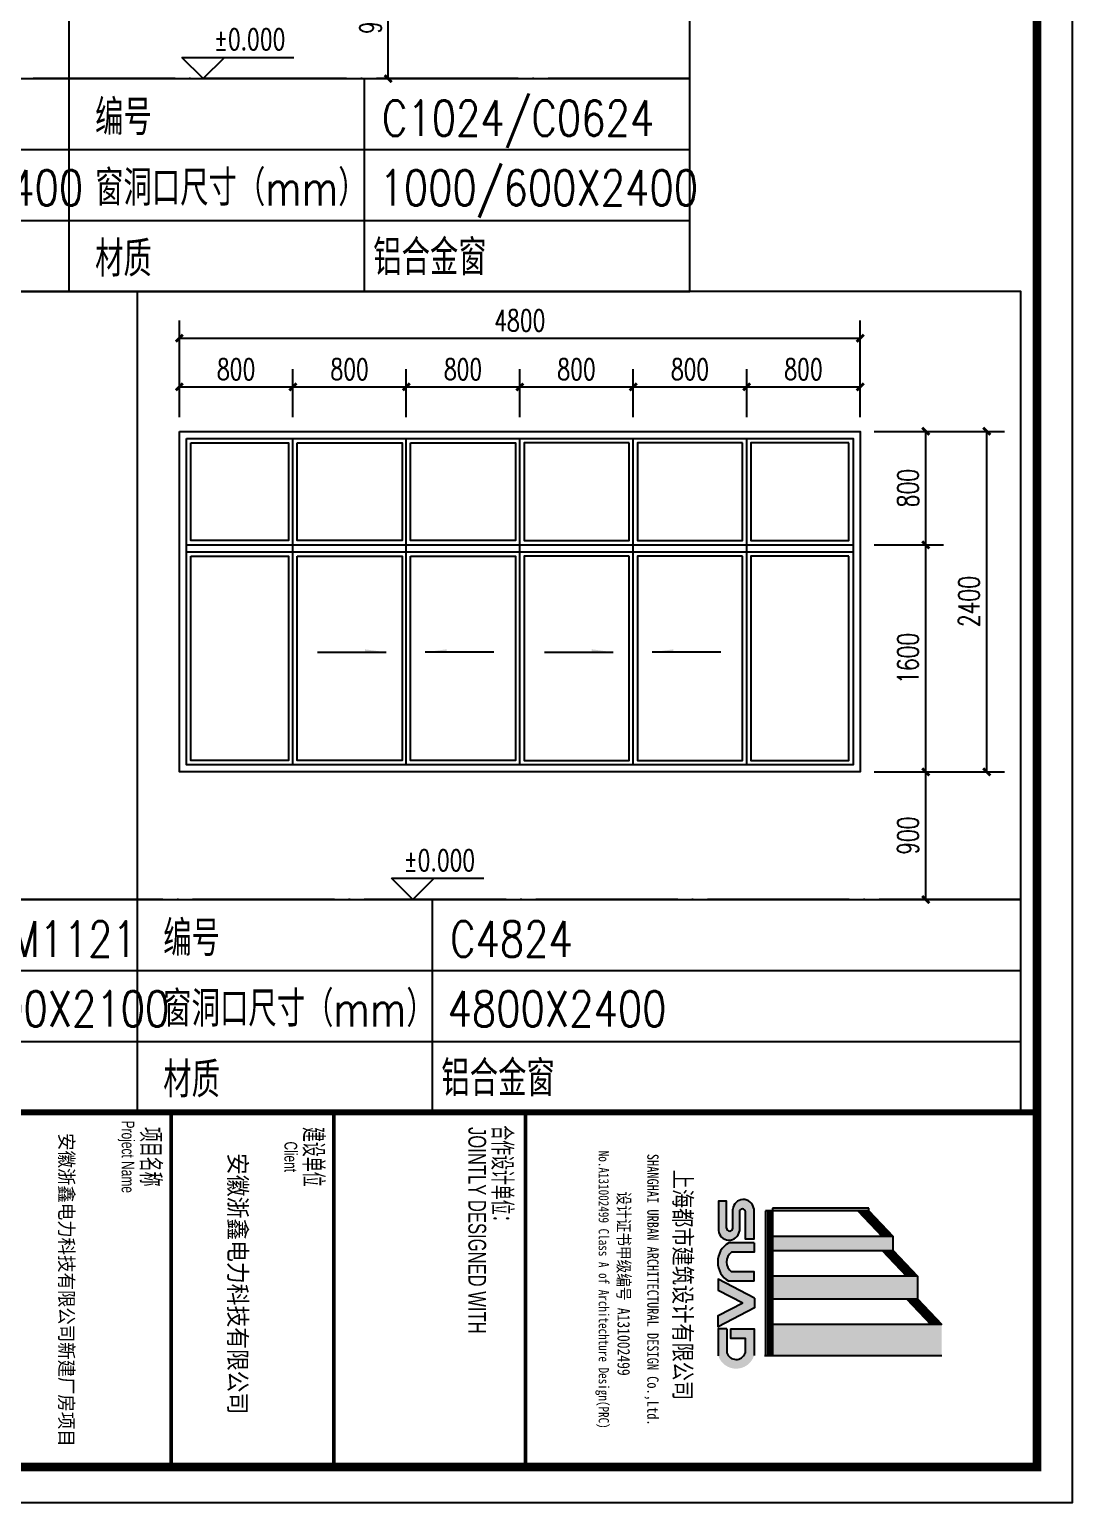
# Model space of a CAD drawing. Extents: x -356470 to -314470, y -791267 to -625262.
# Drawn here: x -341477 to -326770, y -791267 to -770502 of the extents above; entities that cross this region are included whole.
import ezdxf
from ezdxf.enums import TextEntityAlignment as Align

# ---------------------------------------------------------------- set-up
doc = ezdxf.new("R2010")
doc.units = 0
doc.header["$LTSCALE"] = 1000
doc.header["$MEASUREMENT"] = 0
doc.linetypes.add('DOTE', pattern=[2.4200000000000004, 2, -0.2, 0.02, -0.2])
for name, color, linetype in [('A-Dim1(尺寸标注)', 1, 'Continuous'), ('A-Elv(建筑标高)', 3, 'Continuous'), ('A-Hz(图名)', 7, 'Continuous'), ('C-sheet(通用-图框)', 11, 'Continuous'), ('DIM_SYMB', 3, 'Continuous'), ('DOTE', 1, 'Continuous'), ('PUB_TEXT', 7, 'Continuous'), ('TK', 151, 'Continuous'), ('WINDOW', 4, 'Continuous')]:
    doc.layers.add(name, color=color, linetype=linetype)
doc.styles.add('_TCH_DIM', font='SIMPLEX', dxfattribs={"bigfont": 'GBCBIG'})
doc.styles.add('_TCH_DIM_T3', font='SIMPLEX', dxfattribs={"width": 0.7058823529411765, "bigfont": 'GBCBIG'})
doc.styles.add('HZTXT', font='txt.shx', dxfattribs={"width": 0.8, "bigfont": 'hztxt.shx'})
doc.styles.add('T&D', font='haiwenrs.shx', dxfattribs={"width": 0.7, "bigfont": 'hztxt.shx'})
doc.styles.add('TITLE', font='simhei.ttf', dxfattribs={"width": 0.7})
doc.dimstyles.new('_TCH_ARCH&&50', dxfattribs={"dimtxt": 148.75, "dimasz": 50, "dimexe": 125, "dimexo": 150, "dimgap": 50, "dimtad": 1, "dimdec": 0, "dimzin": 0, "dimdsep": 46, "dimtxsty": '_TCH_DIM_T3', "dimblk": 'ARCHTICK', "dimcen": 0.09, "dimclrt": 7, "dimazin": 2, "dimtfac": 1, "dimtdec": 0, "dimtix": 1, "dimtmove": 2, "dimatfit": 3, "dimfxl": 0, "dimtolj": 1, "dimtzin": 0, "dimarcsym": 0})

# ---------------------------------------------------------------- blocks, each defined once
blk = doc.blocks.new('_ArchTick')
at = {"color": 0, "linetype": 'ByBlock', "const_width": 0.4}
blk.add_lwpolyline([(-0.5, -0.5), (0.5, 0.5)], dxfattribs=at)
blk = doc.blocks.new('*D510')
at = {"layer": 'A-Dim1(尺寸标注)', "color": 0, "lineweight": -2}
for p, q in [((8889.805658234052, 2399.999997514369), (9377.5000030034, 2399.999997514369)), ((9252.5000030034, 1499.999998214258), (9252.5000030034, 2399.999997514369)), ((8889.805658234052, 1499.999998214258), (9377.5000030034, 1499.999998214258))]:
    blk.add_line(p, q, dxfattribs=at)
at = {"layer": 'Defpoints', "color": 0}
for p in [(8739.805658234052, 2399.999997514369), (9252.5000030034, 2399.999997514369), (8739.805658234052, 1499.999998214258)]:
    blk.add_point(p, dxfattribs=at)
at = {"layer": 'A-Dim1(尺寸标注)', "color": 0, "lineweight": -2, "xscale": 50, "yscale": 50, "zscale": 50}
for p, rotation in [((9252.5000030034, 2399.999997514369), 90), ((9252.5000030034, 1499.999998214258), 270)]:
    blk.add_blockref('_ArchTick', p, dxfattribs=dict(at, rotation=rotation))
at = {"layer": 'A-Dim1(尺寸标注)', "color": 7, "insert": (9128.1250030034, 1949.999997864315), "char_height": 148.75, "attachment_point": 5, "rotation": 90, "style": '_TCH_DIM_T3'}
blk.add_mtext('\\A1;900', dxfattribs=at)
blk = doc.blocks.new('*D521')
at = {"layer": 'A-Dim1(尺寸标注)', "color": 0, "lineweight": -2}
for p, q in [((7564.491612229533, 2772.524152438971), (8052.185956998881, 2772.524152438971)), ((7927.18595699888, 1872.52415313886), (7927.185956998881, 2772.524152438971)), ((7564.491612229533, 1872.52415313886), (8052.18595699888, 1872.52415313886))]:
    blk.add_line(p, q, dxfattribs=at)
at = {"layer": 'Defpoints', "color": 0}
for p in [(7414.491612229533, 2772.524152438971), (7927.185956998881, 2772.524152438971), (7414.491612229533, 1872.52415313886)]:
    blk.add_point(p, dxfattribs=at)
at = {"layer": 'A-Dim1(尺寸标注)', "color": 0, "lineweight": -2, "xscale": 50, "yscale": 50, "zscale": 50}
for p, rotation in [((7927.185956998881, 2772.524152438971), 90), ((7927.18595699888, 1872.52415313886), 270)]:
    blk.add_blockref('_ArchTick', p, dxfattribs=dict(at, rotation=rotation))
at = {"layer": 'A-Dim1(尺寸标注)', "color": 7, "insert": (7802.81095699888, 2322.524152788917), "char_height": 148.75, "attachment_point": 5, "rotation": 90, "style": '_TCH_DIM_T3'}
blk.add_mtext('\\A1;900', dxfattribs=at)
blk = doc.blocks.new('*D522')
at = {"layer": 'A-Dim1(尺寸标注)', "color": 0, "lineweight": -2}
for p, q in [((7564.491612229533, 4372.524152438971), (8052.185956998881, 4372.524152438971)), ((7927.185956998881, 2772.524152438971), (7927.185956998881, 4372.524152438971)), ((7564.491612229533, 2772.524152438971), (8052.185956998881, 2772.524152438971))]:
    blk.add_line(p, q, dxfattribs=at)
at = {"layer": 'Defpoints', "color": 0}
for p in [(7414.491612229533, 4372.524152438971), (7927.185956998881, 4372.524152438971), (7414.491612229533, 2772.524152438971)]:
    blk.add_point(p, dxfattribs=at)
at = {"layer": 'A-Dim1(尺寸标注)', "color": 0, "lineweight": -2, "xscale": 50, "yscale": 50, "zscale": 50}
for p, rotation in [((7927.185956998881, 4372.524152438971), 90), ((7927.185956998881, 2772.524152438971), 270)]:
    blk.add_blockref('_ArchTick', p, dxfattribs=dict(at, rotation=rotation))
at = {"layer": 'A-Dim1(尺寸标注)', "color": 7, "insert": (7802.81095699888, 3572.524152438973), "char_height": 148.75, "attachment_point": 5, "rotation": 90, "style": '_TCH_DIM_T3'}
blk.add_mtext('\\A1;1600', dxfattribs=at)
blk = doc.blocks.new('*D523')
at = {"layer": 'A-Dim1(尺寸标注)', "color": 0, "lineweight": -2}
for p, q in [((7564.491612229533, 5172.524152438971), (8052.185956998881, 5172.524152438971)), ((7927.185956998881, 4372.524152438971), (7927.185956998881, 5172.524152438971)), ((7564.491612229533, 4372.524152438971), (8052.185956998881, 4372.524152438971))]:
    blk.add_line(p, q, dxfattribs=at)
at = {"layer": 'Defpoints', "color": 0}
for p in [(7414.491612229533, 5172.524152438971), (7927.185956998881, 5172.524152438971), (7414.491612229533, 4372.524152438971)]:
    blk.add_point(p, dxfattribs=at)
at = {"layer": 'A-Dim1(尺寸标注)', "color": 0, "lineweight": -2, "xscale": 50, "yscale": 50, "zscale": 50}
for p, rotation in [((7927.185956998881, 5172.524152438971), 90), ((7927.185956998881, 4372.524152438971), 270)]:
    blk.add_blockref('_ArchTick', p, dxfattribs=dict(at, rotation=rotation))
at = {"layer": 'A-Dim1(尺寸标注)', "color": 7, "insert": (7802.81095699888, 4772.524152438972), "char_height": 148.75, "attachment_point": 5, "rotation": 90, "style": '_TCH_DIM_T3'}
blk.add_mtext('\\A1;800', dxfattribs=at)
blk = doc.blocks.new('*D524')
at = {"layer": 'A-Dim1(尺寸标注)', "color": 0, "lineweight": -2}
for p, q in [((7958.338784614207, 5172.524152438971), (8482.185956998883, 5172.524152438971)), ((8357.185956998881, 2772.524152438971), (8357.185956998883, 5172.524152438971)), ((7958.338784614207, 2772.524152438971), (8482.185956998881, 2772.524152438971))]:
    blk.add_line(p, q, dxfattribs=at)
at = {"layer": 'Defpoints', "color": 0}
for p in [(7808.338784614207, 5172.524152438971), (8357.185956998883, 5172.524152438971), (7808.338784614207, 2772.524152438971)]:
    blk.add_point(p, dxfattribs=at)
at = {"layer": 'A-Dim1(尺寸标注)', "color": 0, "lineweight": -2, "xscale": 50, "yscale": 50, "zscale": 50}
for p, rotation in [((8357.185956998883, 5172.524152438971), 90), ((8357.185956998881, 2772.524152438971), 270)]:
    blk.add_blockref('_ArchTick', p, dxfattribs=dict(at, rotation=rotation))
at = {"layer": 'A-Dim1(尺寸标注)', "color": 7, "insert": (8232.810956998881, 3972.524152438973), "char_height": 148.75, "attachment_point": 5, "rotation": 90, "style": '_TCH_DIM_T3'}
blk.add_mtext('\\A1;2400', dxfattribs=at)
blk = doc.blocks.new('*D525')
at = {"layer": 'A-Dim1(尺寸标注)', "color": 0, "lineweight": -2}
for p, q in [((6665.110666375002, 5272.5241508662), (6665.110666375002, 5610.786416906863)), ((7465.110666374887, 5272.5241508662), (7465.110666374887, 5610.786416906863)), ((6665.110666375002, 5485.786416906863), (7465.110666374887, 5485.786416906863))]:
    blk.add_line(p, q, dxfattribs=at)
at = {"layer": 'Defpoints', "color": 0}
for p in [(7465.110666374887, 5485.786416906863), (6665.110666375002, 5122.5241508662), (7465.110666374887, 5122.5241508662)]:
    blk.add_point(p, dxfattribs=at)
at = {"layer": 'A-Dim1(尺寸标注)', "color": 0, "lineweight": -2, "xscale": 50, "yscale": 50, "zscale": 50, "rotation": 180}
blk.add_blockref('_ArchTick', (6665.110666375002, 5485.786416906863), dxfattribs=at)
at = {"layer": 'A-Dim1(尺寸标注)', "color": 0, "lineweight": -2, "xscale": 50, "yscale": 50, "zscale": 50}
blk.add_blockref('_ArchTick', (7465.110666374887, 5485.786416906863), dxfattribs=at)
at = {"layer": 'A-Dim1(尺寸标注)', "color": 7, "insert": (7065.110666374945, 5610.161416906863), "char_height": 148.75, "attachment_point": 5, "style": '_TCH_DIM_T3'}
blk.add_mtext('\\A1;800', dxfattribs=at)
blk = doc.blocks.new('*D526')
at = {"layer": 'A-Dim1(尺寸标注)', "color": 0, "lineweight": -2}
for p, q in [((5865.110666374888, 5272.5241508662), (5865.110666374888, 5610.786416906863)), ((6665.110666375002, 5272.5241508662), (6665.110666375002, 5610.786416906863)), ((5865.110666374888, 5485.786416906863), (6665.110666375002, 5485.786416906863))]:
    blk.add_line(p, q, dxfattribs=at)
at = {"layer": 'Defpoints', "color": 0}
for p in [(6665.110666375002, 5485.786416906863), (5865.110666374888, 5122.5241508662), (6665.110666375002, 5122.5241508662)]:
    blk.add_point(p, dxfattribs=at)
at = {"layer": 'A-Dim1(尺寸标注)', "color": 0, "lineweight": -2, "xscale": 50, "yscale": 50, "zscale": 50, "rotation": 180}
blk.add_blockref('_ArchTick', (5865.110666374888, 5485.786416906863), dxfattribs=at)
at = {"layer": 'A-Dim1(尺寸标注)', "color": 0, "lineweight": -2, "xscale": 50, "yscale": 50, "zscale": 50}
blk.add_blockref('_ArchTick', (6665.110666375002, 5485.786416906863), dxfattribs=at)
at = {"layer": 'A-Dim1(尺寸标注)', "color": 7, "insert": (6265.110666374945, 5610.161416906863), "char_height": 148.75, "attachment_point": 5, "style": '_TCH_DIM_T3'}
blk.add_mtext('\\A1;800', dxfattribs=at)
blk = doc.blocks.new('*D527')
at = {"layer": 'A-Dim1(尺寸标注)', "color": 0, "lineweight": -2}
for p, q in [((5065.110664949209, 5272.5241508662), (5065.110664949209, 5610.786416906863)), ((5865.110666374888, 5272.5241508662), (5865.110666374888, 5610.786416906863)), ((5065.110664949209, 5485.786416906863), (5865.110666374888, 5485.786416906863))]:
    blk.add_line(p, q, dxfattribs=at)
at = {"layer": 'Defpoints', "color": 0}
for p in [(5865.110666374888, 5485.786416906863), (5065.110664949209, 5122.5241508662), (5865.110666374888, 5122.5241508662)]:
    blk.add_point(p, dxfattribs=at)
at = {"layer": 'A-Dim1(尺寸标注)', "color": 0, "lineweight": -2, "xscale": 50, "yscale": 50, "zscale": 50, "rotation": 180}
blk.add_blockref('_ArchTick', (5065.110664949209, 5485.786416906863), dxfattribs=at)
at = {"layer": 'A-Dim1(尺寸标注)', "color": 0, "lineweight": -2, "xscale": 50, "yscale": 50, "zscale": 50}
blk.add_blockref('_ArchTick', (5865.110666374888, 5485.786416906863), dxfattribs=at)
at = {"layer": 'A-Dim1(尺寸标注)', "color": 7, "insert": (5465.110665662049, 5610.161416906863), "char_height": 148.75, "attachment_point": 5, "style": '_TCH_DIM_T3'}
blk.add_mtext('\\A1;800', dxfattribs=at)
blk = doc.blocks.new('*D528')
at = {"layer": 'A-Dim1(尺寸标注)', "color": 0, "lineweight": -2}
for p, q in [((4265.110664949209, 5272.5241508662), (4265.110664949209, 5610.786416906863)), ((5065.110664949209, 5272.5241508662), (5065.110664949209, 5610.786416906863)), ((4265.110664949209, 5485.786416906863), (5065.110664949209, 5485.786416906863))]:
    blk.add_line(p, q, dxfattribs=at)
at = {"layer": 'Defpoints', "color": 0}
for p in [(5065.110664949209, 5485.786416906863), (4265.110664949209, 5122.5241508662), (5065.110664949209, 5122.5241508662)]:
    blk.add_point(p, dxfattribs=at)
at = {"layer": 'A-Dim1(尺寸标注)', "color": 0, "lineweight": -2, "xscale": 50, "yscale": 50, "zscale": 50, "rotation": 180}
blk.add_blockref('_ArchTick', (4265.110664949209, 5485.786416906863), dxfattribs=at)
at = {"layer": 'A-Dim1(尺寸标注)', "color": 0, "lineweight": -2, "xscale": 50, "yscale": 50, "zscale": 50}
blk.add_blockref('_ArchTick', (5065.110664949209, 5485.786416906863), dxfattribs=at)
at = {"layer": 'A-Dim1(尺寸标注)', "color": 7, "insert": (4665.110664949209, 5610.161416906863), "char_height": 148.75, "attachment_point": 5, "style": '_TCH_DIM_T3'}
blk.add_mtext('\\A1;800', dxfattribs=at)
blk = doc.blocks.new('*D529')
at = {"layer": 'A-Dim1(尺寸标注)', "color": 0, "lineweight": -2}
for p, q in [((3465.110664949206, 5272.524150866201), (3465.110664949206, 5610.786416906863)), ((4265.110664949209, 5272.5241508662), (4265.110664949209, 5610.786416906863)), ((3465.110664949206, 5485.786416906863), (4265.110664949209, 5485.786416906863))]:
    blk.add_line(p, q, dxfattribs=at)
at = {"layer": 'Defpoints', "color": 0}
for p in [(4265.110664949209, 5485.786416906863), (3465.110664949206, 5122.524150866201), (4265.110664949209, 5122.5241508662)]:
    blk.add_point(p, dxfattribs=at)
at = {"layer": 'A-Dim1(尺寸标注)', "color": 0, "lineweight": -2, "xscale": 50, "yscale": 50, "zscale": 50, "rotation": 180}
blk.add_blockref('_ArchTick', (3465.110664949206, 5485.786416906863), dxfattribs=at)
at = {"layer": 'A-Dim1(尺寸标注)', "color": 0, "lineweight": -2, "xscale": 50, "yscale": 50, "zscale": 50}
blk.add_blockref('_ArchTick', (4265.110664949209, 5485.786416906863), dxfattribs=at)
at = {"layer": 'A-Dim1(尺寸标注)', "color": 7, "insert": (3865.110664949208, 5610.161416906863), "char_height": 148.75, "attachment_point": 5, "style": '_TCH_DIM_T3'}
blk.add_mtext('\\A1;800', dxfattribs=at)
blk = doc.blocks.new('*D530')
at = {"layer": 'A-Dim1(尺寸标注)', "color": 0, "lineweight": -2}
for p, q in [((2665.110664949209, 5272.524150866201), (2665.110664949209, 5610.786416906864)), ((3465.110664949207, 5272.524150866201), (3465.110664949207, 5610.786416906864)), ((2665.110664949209, 5485.786416906864), (3465.110664949207, 5485.786416906864))]:
    blk.add_line(p, q, dxfattribs=at)
at = {"layer": 'Defpoints', "color": 0}
for p in [(3465.110664949207, 5485.786416906864), (2665.110664949209, 5122.524150866201), (3465.110664949207, 5122.524150866201)]:
    blk.add_point(p, dxfattribs=at)
at = {"layer": 'A-Dim1(尺寸标注)', "color": 0, "lineweight": -2, "xscale": 50, "yscale": 50, "zscale": 50, "rotation": 180}
blk.add_blockref('_ArchTick', (2665.110664949209, 5485.786416906864), dxfattribs=at)
at = {"layer": 'A-Dim1(尺寸标注)', "color": 0, "lineweight": -2, "xscale": 50, "yscale": 50, "zscale": 50}
blk.add_blockref('_ArchTick', (3465.110664949207, 5485.786416906864), dxfattribs=at)
at = {"layer": 'A-Dim1(尺寸标注)', "color": 7, "insert": (3065.110664949208, 5610.161416906864), "char_height": 148.75, "attachment_point": 5, "style": '_TCH_DIM_T3'}
blk.add_mtext('\\A1;800', dxfattribs=at)
blk = doc.blocks.new('*D531')
at = {"layer": 'A-Dim1(尺寸标注)', "color": 0, "lineweight": -2}
for p, q in [((2665.110664949265, 5322.5241508662), (2665.110664949265, 5954.286416906863)), ((7465.110666374771, 5322.5241508662), (7465.110666374771, 5954.286416906863)), ((2665.110664949265, 5829.286416906863), (7465.110666374771, 5829.286416906863))]:
    blk.add_line(p, q, dxfattribs=at)
at = {"layer": 'Defpoints', "color": 0}
for p in [(7465.110666374771, 5829.286416906863), (2665.110664949265, 5172.5241508662), (7465.110666374771, 5172.5241508662)]:
    blk.add_point(p, dxfattribs=at)
at = {"layer": 'A-Dim1(尺寸标注)', "color": 0, "lineweight": -2, "xscale": 50, "yscale": 50, "zscale": 50, "rotation": 180}
blk.add_blockref('_ArchTick', (2665.110664949265, 5829.286416906863), dxfattribs=at)
at = {"layer": 'A-Dim1(尺寸标注)', "color": 0, "lineweight": -2, "xscale": 50, "yscale": 50, "zscale": 50}
blk.add_blockref('_ArchTick', (7465.110666374771, 5829.286416906863), dxfattribs=at)
at = {"layer": 'A-Dim1(尺寸标注)', "color": 7, "insert": (5065.110665662018, 5953.661416906863), "char_height": 148.75, "attachment_point": 5, "style": '_TCH_DIM_T3'}
blk.add_mtext('\\A1;4800', dxfattribs=at)
blk = doc.blocks.new('mc1')
at = {"layer": 'A-Elv(建筑标高)'}
for p, q in [((7948.00000000006, 1499.999999097152), (7798.00000000006, 1649.999999097152)), ((7798.00000000006, 1649.999999097152), (8588.44795783196, 1649.999999097152)), ((7948.00000000006, 1499.999999097152), (8098.00000000006, 1649.999999097152)), ((7762.100602800087, 1499.999999097152), (8098.00000000006, 1499.999999097152))]:
    blk.add_line(p, q, dxfattribs=at)
at = {"layer": 'C-sheet(通用-图框)'}
for p, q in [((7004.503167374583, -3.129942342638969e-06), (7004.503167374118, 5785.760156220873)), ((-522.5767941688537, 1500.000000302796), (11379.68811063684, 1499.99999481102)), ((9082.71710116748, 1500.000003320165), (9082.71710116748, 3.320164978504181e-06)), ((-522.5767941688537, 1000.000000302796), (11379.68811063684, 999.9999948110199)), ((-522.5767941688537, 500.0000003018649), (11379.68811063684, 499.9999948105542))]:
    blk.add_line(p, q, dxfattribs=at)
blk.add_lwpolyline([(11379.68811063684, -5.187699571251869e-06), (11379.68811063661, 5785.760151379509), (-522.5767941688537, 5785.760156871518), (-522.5767941688537, 3.046588972210884e-07), (11379.68811063684, -5.187699571251869e-06)], dxfattribs=at)
at = {"layer": 'DOTE', "color": 1, "linetype": 'DOTE', "ltscale": 0.5}
blk.add_line((11379.6881106369, 1499.9999948523), (-522.5767941687936, 1500.000000176439), dxfattribs=at)
at = {"layer": 'A-Hz(图名)', "style": 'HZTXT', "width": 0.8}
for s, p in [('编号', (7186.265836060804, 1101.872858604416)), ('C1024/C0624', (9208.036061749386, 1096.676188302576)), ('1500X2400', (5559.675310954277, 605.0265425960533)), ('窗洞口尺寸（mm）', (7186.265836060804, 605.0265444810502)), ('1000/600X2400', (9191.468313804653, 605.0265466594137)), ('材质', (7186.265836060804, 105.1194953429513))]:
    blk.add_text(s, height=250, dxfattribs=at).set_placement(p)
blk.add_text('铝合金窗', height=250, dxfattribs=at).set_placement((9547.022504753491, 253.4601004144643), align=Align.MIDDLE)
at = {"layer": 'PUB_TEXT', "style": '_TCH_DIM', "width": 0.7058823529411765}
blk.add_text('%%P0.000', height=148.75, dxfattribs=at).set_placement((8023.447957831961, 1702.499999097152))
at = {"layer": 'A-Dim1(尺寸标注)'}
dim = blk.add_aligned_dim(p1=(8739.805658234052, 1499.999998214258), p2=(8739.805658234052, 2399.999997514369), distance=-512.6943447693484, dimstyle='_TCH_ARCH&&50', dxfattribs=at)
dim.commit()
dim.dimension.update_dxf_attribs({"geometry": '*D510', "text_midpoint": (9128.1250030034, 1949.999997864315)})
blk = doc.blocks.new('mc2')
at = {"layer": 'DIM_SYMB'}
for points in [[(4122.644874533791, 3616.069197080447), (3972.644874533791, 3616.069197080447), (3972.644874533791, 3636.069197080447)], [(4398.576453863214, 3616.069197080447), (4548.576453863214, 3616.069197080447), (4548.576453863214, 3636.069197080447)], [(5722.644875959588, 3616.069197080447), (5572.644875959588, 3616.069197080447), (5572.644875959588, 3636.069197080447)], [(5998.57645528901, 3616.069197080447), (6148.57645528901, 3616.069197080447), (6148.57645528901, 3636.069197080447)]]:
    blk.add_hatch(color=256, dxfattribs=at).paths.add_polyline_path(points)
at = {"layer": 'A-Elv(建筑标高)'}
for p, q in [((4311.361223290362, 1872.524154673098), (4161.361223290362, 2022.524154673098)), ((4161.361223290362, 2022.524154673098), (4811.580470189605, 2022.524154673098)), ((4311.361223290362, 1872.524154673098), (4461.361223290362, 2022.524154673098)), ((4125.461826090388, 1872.524154673098), (4461.361223290362, 1872.524154673098))]:
    blk.add_line(p, q, dxfattribs=at)
at = {"layer": 'C-sheet(通用-图框)'}
for p, q in [((2369.689121400821, 372.5241518359398), (2369.689121400355, 6158.284311186755)), ((-5637.890840142616, 1872.524155268678), (8598.374064663076, 1872.524149776902)), ((4447.903055193718, 1872.524158286047), (4447.903055193718, 372.5241582860472)), ((-5637.890840142616, 1372.524155268678), (8598.374064663076, 1372.524149776902)), ((-5637.890840142616, 872.5241552677471), (8598.374064663076, 872.5241497764364))]:
    blk.add_line(p, q, dxfattribs=at)
blk.add_lwpolyline([(8598.374064663076, 372.5241497781826), (8598.374064662843, 6158.284306345391), (-5637.890840142616, 6158.2843118374), (-5637.890840142616, 372.5241552705411), (8598.374064663076, 372.5241497781826)], dxfattribs=at)
at = {"layer": 'DIM_SYMB'}
for points in [[(3639.503412291095, 3616.069197080447), (4122.644874533791, 3616.069197080447)], [(4881.71791610591, 3616.069197080447), (4398.576453863214, 3616.069197080447)], [(5239.503413716891, 3616.069197080447), (5722.644875959588, 3616.069197080447)], [(6481.717917531707, 3616.069197080447), (5998.57645528901, 3616.069197080447)]]:
    blk.add_lwpolyline(points, dxfattribs=at)
at = {"layer": 'DOTE', "color": 1, "linetype": 'DOTE', "ltscale": 0.5}
blk.add_line((8598.374064632379, 1872.524149776902), (-5637.890840173313, 1872.52415510104), dxfattribs=at)
at = {"layer": 'WINDOW'}
for p, q in [((3465.110664949207, 2822.5241508662), (3465.110664949207, 5122.5241508662)), ((4265.110664949207, 2822.5241508662), (4265.110664949207, 5122.5241508662)), ((5065.110664949207, 2822.5241508662), (5065.110664949207, 5122.5241508662)), ((5865.110666374945, 2822.5241508662), (5865.110666374945, 5122.5241508662)), ((6665.110666374945, 2822.5241508662), (6665.110666374945, 5122.5241508662)), ((2715.110664949265, 4372.524150866084), (7415.110666374887, 4372.5241508662)), ((2715.110664949265, 4322.5241508662), (7415.110666374887, 4322.5241508662))]:
    blk.add_line(p, q, dxfattribs=at)
for points in [[(2665.110664949265, 5172.5241508662), (7465.110666374887, 5172.5241508662), (7465.110666374887, 2772.5241508662), (2665.110664949265, 2772.5241508662)], [(2715.110664949265, 5122.5241508662), (7415.110666374887, 5122.5241508662), (7415.110666374887, 2822.5241508662), (2715.110664949265, 2822.5241508662)], [(2745.110664949265, 5092.5241508662), (3435.110664949207, 5092.5241508662), (3435.110664949207, 4402.524150866084), (2745.110664949265, 4402.524150866084)], [(3495.110664949207, 5092.5241508662), (4235.110664949207, 5092.5241508662), (4235.110664949207, 4402.524150866084), (3495.110664949207, 4402.524150866084)], [(4295.110664949207, 5092.5241508662), (5035.110664949207, 5092.5241508662), (5035.110664949207, 4402.524150866084), (4295.110664949207, 4402.524150866084)], [(5835.110666374945, 5092.5241508662), (5095.110666374945, 5092.5241508662), (5095.110666374945, 4402.524150866084), (5835.110666374945, 4402.524150866084)], [(6635.110666374945, 5092.5241508662), (5895.110666374945, 5092.5241508662), (5895.110666374945, 4402.524150866084), (6635.110666374945, 4402.524150866084)], [(7385.110666374887, 5092.5241508662), (6695.110666374945, 5092.5241508662), (6695.110666374945, 4402.524150866084), (7385.110666374887, 4402.524150866084)], [(2745.110664949265, 4292.5241508662), (3435.110664949207, 4292.5241508662), (3435.110664949207, 2852.5241508662), (2745.110664949265, 2852.5241508662)], [(3495.110664949207, 4292.5241508662), (4235.110664949207, 4292.5241508662), (4235.110664949207, 2852.5241508662), (3495.110664949207, 2852.5241508662)], [(4295.110664949207, 4292.5241508662), (5035.110664949207, 4292.5241508662), (5035.110664949207, 2852.5241508662), (4295.110664949207, 2852.5241508662)], [(5835.110666374945, 4292.5241508662), (5095.110666374945, 4292.5241508662), (5095.110666374945, 2852.5241508662), (5835.110666374945, 2852.5241508662)], [(6635.110666374945, 4292.5241508662), (5895.110666374945, 4292.5241508662), (5895.110666374945, 2852.5241508662), (6635.110666374945, 2852.5241508662)], [(7385.110666374887, 4292.5241508662), (6695.110666374945, 4292.5241508662), (6695.110666374945, 2852.5241508662), (7385.110666374887, 2852.5241508662)]]:
    blk.add_lwpolyline(points, close=True, dxfattribs=at)
at = {"layer": 'A-Hz(图名)', "style": 'HZTXT', "width": 0.8}
for s, p in [('M0921/M1121', (393.512692739605, 1469.200339856558)), ('编号', (2551.451790087041, 1474.397013570298)), ('C4824', (4573.222015775624, 1469.200343268458)), ('900/1100X2100', (348.4449447948718, 977.5506982132792)), ('窗洞口尺寸（mm）', (2551.451790087041, 977.5506994469324)), ('4800X2400', (4556.654267830891, 977.5507016252959)), ('材质', (2551.451790087041, 477.6436503088335))]:
    blk.add_text(s, height=250, dxfattribs=at).set_placement(p)
blk.add_text('铝合金窗', height=250, dxfattribs=at).set_placement((4912.208458779729, 625.9842553803464), align=Align.MIDDLE)
at = {"layer": 'PUB_TEXT', "style": '_TCH_DIM', "width": 0.7058823529411765}
blk.add_text('%%P0.000', height=148.75, dxfattribs=at).set_placement((4246.580470189605, 2075.024154673098))
at = {"layer": 'A-Dim1(尺寸标注)'}
for p1, p2, distance, picture, middle in [((2665.110664949265, 5172.5241508662), (7465.110666374771, 5172.5241508662), 656.7622660406632, '*D531', (5065.110665662018, 5953.661416906863)), ((2665.110664949209, 5122.524150866201), (3465.110664949207, 5122.524150866201), 363.26226604066323, '*D530', (3065.110664949208, 5610.161416906864)), ((3465.110664949206, 5122.524150866201), (4265.110664949209, 5122.5241508662), 363.26226604066323, '*D529', (3865.110664949208, 5610.161416906863)), ((4265.110664949209, 5122.5241508662), (5065.110664949209, 5122.5241508662), 363.26226604066323, '*D528', (4665.110664949209, 5610.161416906863)), ((5065.110664949209, 5122.5241508662), (5865.110666374888, 5122.5241508662), 363.26226604066323, '*D527', (5465.110665662049, 5610.161416906863)), ((5865.110666374888, 5122.5241508662), (6665.110666375002, 5122.5241508662), 363.26226604066323, '*D526', (6265.110666374945, 5610.161416906863)), ((6665.110666375002, 5122.5241508662), (7465.110666374887, 5122.5241508662), 363.26226604066323, '*D525', (7065.110666374945, 5610.161416906863)), ((7414.491612229533, 4372.524152438971), (7414.491612229533, 5172.524152438971), -512.6943447693484, '*D523', (7802.81095699888, 4772.524152438972)), ((7808.338784614207, 2772.524152438971), (7808.338784614207, 5172.524152438971), -548.847172384676, '*D524', (8232.810956998881, 3972.524152438973)), ((7414.491612229533, 2772.524152438971), (7414.491612229533, 4372.524152438971), -512.6943447693484, '*D522', (7802.81095699888, 3572.524152438973)), ((7414.491612229533, 1872.52415313886), (7414.491612229533, 2772.524152438971), -512.6943447693484, '*D521', (7802.81095699888, 2322.524152788917))]:
    dim = blk.add_aligned_dim(p1=p1, p2=p2, distance=distance, dimstyle='_TCH_ARCH&&50', dxfattribs=at)
    dim.commit()
    dim.dimension.update_dxf_attribs({"geometry": picture, "text_midpoint": middle})

msp = doc.modelspace()

# ---------------------------------------------------------------- hatches: boundary and pattern name
at = {"layer": 'TK'}
h = msp.add_hatch(color=256, dxfattribs=at)
edge = h.paths.add_edge_path()
edge.add_arc((-331512.9697061629, -789114.4563205839), 265.6364462221225, 198.7014113641613, 342.3606518512353)
edge.add_line((-331259.8227447645, -789194.9506526516), (-331259.8227447645, -788817.6877312243))
edge.add_line((-331259.8227447644, -788817.6877312289), (-331594.7705846652, -788817.6877312289))
edge.add_line((-331594.7705846652, -788817.6877312289), (-331594.7705846652, -788948.6379673162))
edge.add_line((-331594.7705846654, -788948.637967311), (-331386.0123536218, -788948.637967311))
edge.add_line((-331386.012353629, -788948.637967311), (-331386.012353629, -789162.2139374894))
edge.add_arc((-331513.4518207238, -789114.2815588863), 136.1555386111302, -162.16722840814623, -20.612223676611222, ccw=False)
edge.add_line((-331643.0656831266, -789155.9778101222), (-331643.0656831266, -788819.2454972737))
edge.add_line((-331643.0656831264, -788819.245497279), (-331764.581180191, -788819.245497279))
edge.add_line((-331764.5811801925, -788819.245497279), (-331764.5811801925, -789199.6290139703))
edge = h.paths.add_edge_path()
edge.add_arc((-331459.3800021037, -787876.614762515), 313.9203552268255, 120.1327751893104, 239.8672248106895)
edge.add_line((-331616.9697632939, -788148.1133013592), (-331260.3011851741, -788148.1133013592))
edge.add_line((-331260.3011851683, -788148.1133013592), (-331260.3011851683, -788013.8703225136))
edge.add_line((-331260.3011851683, -788013.8703225107), (-331578.6268338554, -788013.8703225107))
edge.add_arc((-331480.5437054038, -787876.614762515), 168.6991073954392, 125.54968409479389, 234.450315905206, ccw=False)
edge.add_line((-331578.6268338636, -787739.3592025192), (-331260.3011851765, -787739.3592025192))
edge.add_line((-331260.3011851683, -787739.3592025192), (-331260.3011851683, -787605.1162236736))
edge.add_line((-331260.3011851683, -787605.1162236707), (-331616.969763288, -787605.1162236707))
edge = h.paths.add_edge_path()
edge.add_arc((-331411.9167152643, -787145.0326826052), 149.1034980064137, 9.477129582502156, 174.9305597506597)
edge.add_line((-331560.4369706511, -787131.8574461044), (-331560.4369706511, -787398.0666687943))
edge.add_arc((-331603.6384662539, -787398.0590040983), 43.20149627641252, -179.98983473076453, -0.010165269235471897, ccw=False)
edge.add_line((-331646.8399618417, -787398.0666687937), (-331646.8399618417, -787020.3683154692))
edge.add_line((-331646.8399618417, -787020.3683154659), (-331762.8012905888, -787020.3683154659))
edge.add_line((-331762.8012905866, -787020.3683154659), (-331762.8012905866, -787432.1957533909))
edge.add_arc((-331614.2810352072, -787419.0205168949), 149.1034980064137, 185.0694402493403, 350.5228704174978)
edge.add_line((-331467.212590605, -787443.5709897802), (-331467.212590605, -787169.4193542631))
edge.add_arc((-331424.0110950023, -787169.4270189629), 43.20149627641252, 0.010165269235471897, 179.9898347307645, ccw=False)
edge.add_line((-331380.8095994145, -787169.4193542675), (-331380.8095994145, -787552.7850731389))
edge.add_line((-331380.8095994145, -787552.7850731314), (-331264.8482706675, -787552.7850731314))
edge.add_line((-331264.8482706547, -787552.7850731314), (-331264.8482706547, -787120.4822097109))
h.paths.add_polyline_path([(-331254.7858093232, -788384.3789863737), (-331254.7858093232, -788520.9324546234), (-331768.5440967828, -788789.1601910741), (-331768.5440967828, -788632.2815044523), (-331417.4707613587, -788452.6557204948), (-331768.5440967828, -788273.0299365447), (-331768.5440967828, -788116.1512499155)])

# ---------------------------------------------------------------- linework, layer by layer
msp.add_line((-337184.4998109788, -785766.9999997766), (-337184.4998109789, -790767.0000000001), dxfattribs=at)
at = {"layer": 'TK', "color": 7}
for p, q in [((-331002.2483827844, -787155.2520406098), (-331098.2483827919, -787155.2520406098)), ((-331098.2483827919, -787155.2520406098), (-331098.248382792, -789195.3915371374)), ((-331066.2483827844, -787155.2520406098), (-331066.2483827845, -789195.3915371374)), ((-331050.2483827919, -787155.2520406098), (-331050.248382792, -789195.3915371374)), ((-331034.2483827919, -787155.2520406098), (-331034.248382792, -789195.3915371374)), ((-331018.2483827844, -787155.2520406098), (-331018.2483827845, -789195.3915371374)), ((-331018.2483827844, -787155.2520406098), (-331018.2483827845, -789195.3915371374)), ((-329642.4484336823, -787115.2520406098), (-331002.2483827844, -787115.2520406098)), ((-331002.2483827844, -787115.2520406098), (-331002.2483827844, -787162.9174250067)), ((-329642.4484336823, -787155.2520406098), (-331002.2483827844, -787155.2520406098)), ((-331002.2483827844, -787162.9174250067), (-331002.2483827845, -789195.3915371374)), ((-329796.5765977204, -787155.8716910408), (-329453.1646833941, -787516.1992568002)), ((-329774.4739227369, -787155.8716910408), (-329431.0620084107, -787516.1992568002)), ((-329752.9618085772, -787155.2520406098), (-329409.5498942435, -787515.5796063767)), ((-329730.8591335937, -787155.2520406098), (-329387.4472192675, -787515.5796063767)), ((-329708.7564586103, -787155.2520406098), (-329365.344544284, -787515.5796063767)), ((-329686.6537836418, -787155.2520406098), (-329343.2418693006, -787515.5796063767)), ((-329664.5511086583, -787155.2520406098), (-329321.1391943246, -787515.5796063767)), ((-329642.4484336823, -787155.2520406098), (-329642.4484336823, -787115.2520406098)), ((-329642.4484336823, -787155.2520406098), (-329299.0365193412, -787515.5796063767)), ((-331002.2483827844, -787509.1796063707), (-331002.2483827844, -787718.1677607076)), ((-329299.0365193412, -787515.5796063767), (-331002.2483827844, -787515.5796063767)), ((-329299.0365193412, -787715.7677607016), (-329299.0365193412, -787515.5796063767)), ((-331002.2483827844, -787715.7677607016), (-329299.0365193412, -787715.7677607016)), ((-329453.7552441955, -787715.7677607016), (-329110.3433298692, -788076.095326461)), ((-329431.6525692195, -787715.7677607016), (-329088.2406548858, -788076.095326461)), ((-329409.5498942435, -787715.7677607016), (-329066.764779605, -788075.4376521112)), ((-329387.4472192675, -787715.7677607016), (-329044.6621046215, -788075.4376521112)), ((-329365.344544284, -787715.7677607016), (-329022.5594296381, -788075.4376521112)), ((-329343.2418693006, -787715.7677607016), (-329000.4567546621, -788075.4376521112)), ((-329321.1391943246, -787715.7677607016), (-328978.3540796861, -788075.4376521112)), ((-329299.0365193412, -787715.7677607016), (-328956.2514047101, -788075.4376521112)), ((-328956.2514047101, -788075.4376521112), (-331002.2483827844, -788075.4376521112)), ((-331002.2483827844, -788077.0376521127), (-331002.2483827844, -788396.9085492046)), ((-328956.2514047101, -788075.4376521112), (-328956.2514047101, -788395.3085492031)), ((-331004.5680190176, -788395.3085492031), (-328956.2514047101, -788395.3085492031)), ((-329110.970129557, -788395.3085492031), (-328767.5582152233, -788755.6361149625)), ((-329088.8674545884, -788395.3085492031), (-328745.4555402473, -788755.6361149625)), ((-329066.764779605, -788395.3085492031), (-328723.8857686818, -788755.0769619943)), ((-329044.6621046215, -788395.3085492031), (-328701.7830936983, -788755.0769619943)), ((-329022.5594296381, -788395.3085492031), (-328679.1475153118, -788755.6361149625)), ((-329000.4567546621, -788395.3085492031), (-328657.5777437463, -788755.0769619943)), ((-328978.3540796861, -788395.3085492031), (-328635.4750687629, -788755.0769619943)), ((-328956.2514047101, -788395.3085492031), (-328613.3723937869, -788755.0769619943)), ((-331002.2483827844, -788752.6769619958), (-331002.2483827845, -789195.3915371374)), ((-328613.3723937869, -788755.0769619943), (-331002.2483827844, -788755.0769619943)), ((-331114.2483827845, -789195.3915371374), (-331010.248382792, -789195.3915371374)), ((-331004.5680190177, -789195.3915371374), (-328613.2713721098, -789195.3915371374))]:
    msp.add_line(p, q, dxfattribs=at)
at = {"layer": 'TK'}
msp.add_lwpolyline([(-326769.5, -749267.0000000001), (-356469.5, -749267), (-356469.5000000001, -791267), (-326769.5000000001, -791267.0000000001)], close=True, dxfattribs=at)
at = {"layer": 'TK', "const_width": 120}
msp.add_lwpolyline([(-327269.5000000001, -790767.0000000001), (-327269.5, -750267.0000000001), (-355969.5, -750267), (-355969.5000000001, -790767)], close=True, dxfattribs=at)
at = {"layer": 'TK'}
for points, const_width in [([(-327269.5, -785766.9999997766), (-355969.4998109788, -785766.9999997765)], 85), ([(-339479.5, -785766.9999997766), (-339479.5000000001, -790767.0000000001)], 51), ([(-337184.4998109788, -785766.9999997766), (-337184.4998109789, -790767.0000000001)], 51), ([(-334484.4998109788, -785766.9999997766), (-334484.4998109789, -790767.0000000001)], 51)]:
    msp.add_lwpolyline(points, dxfattribs=dict(at, const_width=const_width))
at = {"layer": 'TK', "color": 7}
for points in [[(-331646.8399618417, -787398.0666687937), (-331646.8399618417, -787020.3683154659), (-331762.8012905866, -787020.3683154659), (-331762.8012905866, -787432.1957533957)], [(-331560.4369706511, -787398.0666687937), (-331560.4369706511, -787131.8574461044)], [(-331467.212590605, -787169.4193542675), (-331467.212590605, -787443.5709897802)], [(-331264.8482706547, -787120.4822097198), (-331264.8482706547, -787552.7850731314), (-331380.8095994145, -787552.7850731314), (-331380.8095994145, -787169.4193542675)], [(-331260.3011851683, -787605.1162236707), (-331616.9697632939, -787605.1162236707)], [(-331260.3011851683, -787605.1162236707), (-331260.3011851683, -787739.3592025192), (-331578.6268338636, -787739.3592025192)], [(-331260.3011851683, -788148.1133013592), (-331260.3011851683, -788013.8703225107), (-331578.6268338636, -788013.8703225107)], [(-331254.7858093232, -788384.3789863737), (-331768.5440967828, -788116.1512499155), (-331768.5440967828, -788273.0299365447), (-331417.4707613587, -788452.6557204948)], [(-331260.3011851683, -788148.1133013592), (-331616.9697632939, -788148.1133013592)], [(-331254.7858093232, -788384.3789863737), (-331254.7858093232, -788520.9324546234), (-331768.5440967828, -788789.1601910741), (-331768.5440967828, -788632.2815044523), (-331417.4707613587, -788452.6557204948)], [(-331643.0656831264, -788819.245497279), (-331764.5811801925, -788819.245497279), (-331764.5811801926, -789199.6290139706)], [(-331643.0656831264, -788819.245497279), (-331643.0656831266, -789155.9778101222)], [(-331594.7705846652, -788817.6877312289), (-331594.7705846654, -788948.637967311), (-331386.012353629, -788948.637967311), (-331386.012353629, -789162.2139374913)], [(-331594.7705846652, -788817.6877312289), (-331259.8227447644, -788817.6877312289), (-331259.8227447645, -789194.9506526516)]]:
    msp.add_lwpolyline(points, dxfattribs=at)
for centre, radius, start, end in [((-331411.9167152643, -787145.0326826052), 149.1034980064137, 9.47712957915251, 174.9305597439803), ((-331424.0110950023, -787169.4270189629), 43.20149627641252, 0.01016526920943225, 179.9898347307906), ((-331603.6384662539, -787398.0590040983), 43.20149627641252, 180.0101652692095, 359.9898347307906), ((-331459.3800021037, -787876.614762515), 313.9203552268255, 120.1327751902004, 239.8672248097996), ((-331614.2810352072, -787419.0205168949), 149.1034980064137, 185.0694402560197, 350.5228704208475), ((-331480.5437054038, -787876.614762515), 168.6991073954392, 125.5496841013029, 234.4503158986971), ((-331513.4518207238, -789114.2815588863), 136.1555386111302, 197.8327715884621, 339.3877763226432)]:
    msp.add_arc(centre, radius, start, end, dxfattribs=at)
for points in [[(-331114.2483827844, -787155.2520406098), (-331098.2483827919, -787155.2520406098), (-331114.2483827845, -789195.3915371374), (-331098.248382792, -789195.3915371374)], [(-331082.2483827844, -787155.2520406098), (-331066.2483827844, -787155.2520406098), (-331082.2483827845, -789195.3915371374), (-331066.2483827845, -789195.3915371374)], [(-331050.2483827919, -787155.2520406098), (-331034.2483827919, -787155.2520406098), (-331050.248382792, -789195.3915371374), (-331034.248382792, -789195.3915371374)], [(-331018.2483827844, -787155.2520406098), (-331002.2483827844, -787155.2520406098), (-331018.2483827845, -789195.3915371374), (-331002.2483827845, -789195.3915371374)], [(-331002.2483827844, -787115.2520406098), (-331002.2483827844, -787162.9174250067), (-329642.4484336823, -787115.2520406098), (-329642.4484336823, -787155.2520406098)], [(-329774.0014740899, -787156.3674113901), (-329795.9860369042, -787156.4913414718), (-329430.5895597637, -787516.694977142), (-329452.6922347322, -787516.6949771495)], [(-329730.3866849467, -787155.7477609591), (-329752.371247761, -787155.8716910408), (-329386.974770613, -787516.075326711), (-329409.077445589, -787516.075326711)], [(-329686.4175593182, -787155.4999007882), (-329708.4021221325, -787155.6238308699), (-329343.0056449771, -787515.8274665402), (-329365.1083199605, -787515.8274665402)], [(-329642.4484336823, -787155.2520406098), (-329664.4329964966, -787155.375970699), (-329299.0365193412, -787515.5796063767), (-329321.1391943246, -787515.5796063767)], [(-331002.2483827844, -787515.5796063767), (-331002.2483827844, -787715.7677607016), (-329299.0365193412, -787515.5796063767), (-329299.0365193412, -787715.7677607016)], [(-329431.180120565, -787716.2634810508), (-329453.1646833941, -787716.3874111326), (-329087.7682062387, -788076.5910468103), (-329109.8708812222, -788076.5910468103)], [(-329387.4472192675, -787715.7677607016), (-329409.4317820817, -787715.8916907908), (-329044.0353049263, -788076.095326461), (-329066.1379799098, -788076.095326461)], [(-329343.2418693006, -787715.7677607016), (-329365.2264321148, -787715.8916907908), (-328999.8299549744, -788076.095326461), (-329021.9326299429, -788076.095326461)], [(-329299.0365193412, -787715.7677607016), (-329321.0210821629, -787715.8916907908), (-328955.6246050075, -788076.095326461), (-328977.7272799909, -788076.095326461)], [(-331002.2483827844, -788075.4376521112), (-331002.2483827844, -788395.3085492031), (-328956.2514047101, -788075.4376521112), (-328956.2514047101, -788395.3085492031)], [(-329088.3950059265, -788395.8042695523), (-329110.3795687482, -788395.9281996341), (-328744.9830915928, -788756.1318353043), (-328767.0857665762, -788756.1318353043)], [(-329044.6621046215, -788395.3085492031), (-329066.6466674358, -788395.4324792923), (-328701.2501902804, -788755.6361149625), (-328723.3528652638, -788755.6361149625)], [(-329000.4567546621, -788395.3085492031), (-329022.4413174838, -788395.4324792923), (-328657.0448403284, -788755.6361149625), (-328679.1475153118, -788755.6361149625)], [(-328956.2514047101, -788395.3085492031), (-328978.2359675169, -788395.4324792923), (-328612.839490369, -788755.6361149625), (-328634.942165345, -788755.6361149625)], [(-331002.2483827844, -788755.0769619943), (-331002.2483827845, -789195.3915371374), (-328613.3723937869, -788755.0769619943), (-328613.372393787, -789195.3915371374)]]:
    msp.add_solid(points, dxfattribs=at)

# ---------------------------------------------------------------- block references
at = {"layer": 'A-Dim1(尺寸标注)', "xscale": 2, "yscale": 2, "zscale": 2}
for name, p in [('mc1', (-354924.3462226411, -774195.4796872523)), ('mc2', (-344693.7181306935, -786512.0483103178))]:
    msp.add_blockref(name, p, dxfattribs=at)

# ---------------------------------------------------------------- texts
at = {"layer": 'TK', "style": 'T&D', "width": 0.7}
for s, height, p in [('Project Name', 180, (-340087.4386357516, -786393.1028243602)), ('项目名称', 300, (-339772.9604265839, -786393.1028243602)), ('建设单位', 300, (-337477.9604265839, -786393.1028243602)), ('Client', 180, (-337792.4386357591, -786393.1028243602))]:
    msp.add_text(s, height=height, rotation=270, dxfattribs=at).set_placement(p, align=Align.MIDDLE_CENTER)
at = {"layer": 'TK', "color": 2, "style": 'TITLE', "width": 0.9}
for s, height, p in [('安徽浙鑫电力科技有限公司新建厂房项目', 200, (-341055.4999054894, -788269.887640226)), ('安徽浙鑫电力科技有限公司', 250, (-338665, -788181.8033707866))]:
    msp.add_text(s, height=height, rotation=270, dxfattribs=at).set_placement(p, align=Align.CENTER)
at = {"layer": 'TK', "style": 'T&D', "width": 0.7}
for s, height, p in [('JOINTLY DESIGNED WITH', 250, (-335288.5887688175, -785973.8575154842)), ('合作设计单位：', 300, (-334966.0868896917, -785949.0864592717))]:
    msp.add_text(s, height=height, rotation=270, dxfattribs=at).set_placement(p)
at = {"layer": 'TK', "color": 7, "style": 'TITLE', "width": 0.8}
for s, height, p in [('No.A131002499 Class A of Architechture Design(PRC)', 144, (-333451.0507801846, -788266.9999998809)), ('SHANGHAI URBAN ARCHITECTURAL DESIGN Co.,Ltd.', 160, (-332766.1843494177, -788266.9999998809)), ('上海都市建筑设计有限公司 ', 248.0000000000001, (-332388.4749057069, -788266.9999998809)), ('设计证书甲级编号', 176, (-333185.1780870184, -787650.4562773035)), ('A131002499', 176, (-333185.4456147925, -789000.4173388333))]:
    msp.add_text(s, height=height, rotation=270, dxfattribs=at).set_placement(p, align=Align.CENTER)

doc.saveas('drawing.dxf')
